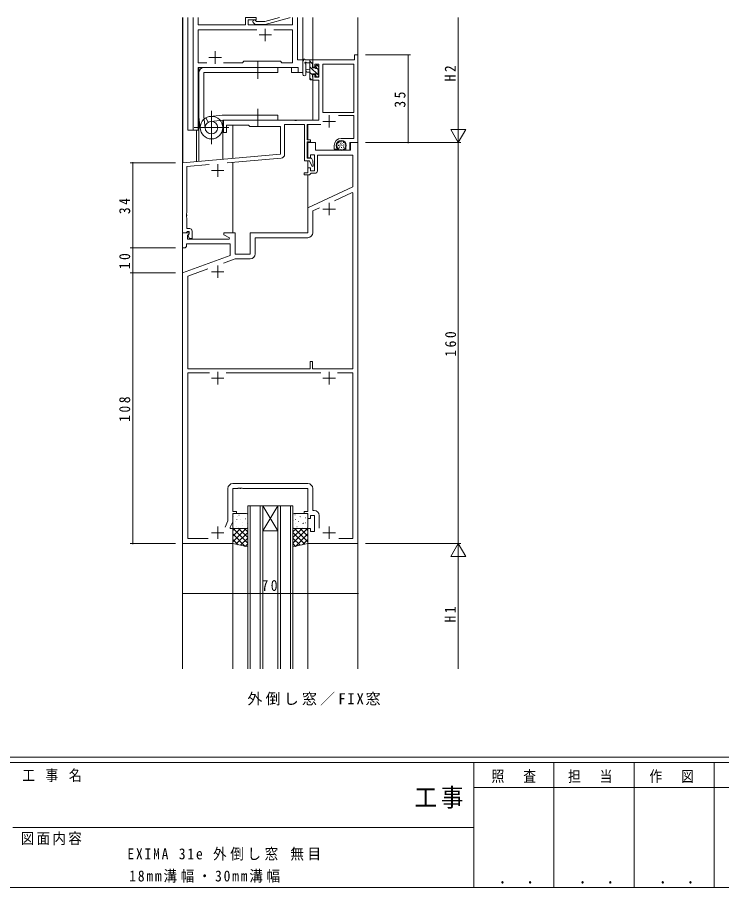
# Model space of a CAD drawing. Units: millimetres, scale not verified. Extents: x -567 to 567, y -403 to 403.
# Drawn here: x -8.9 to 272.2, y -403 to -55.6 of the extents above; entities that cross this region are included whole.
import ezdxf

# ---------------------------------------------------------------- set-up
doc = ezdxf.new("R2010")
doc.units = ezdxf.units.MM
doc.header["$LTSCALE"] = 2
for name, color, linetype, lineweight in [('0-1_YKK_ZWAK', 7, 'Continuous', 18), ('0-3_YKK_11', 7, 'Continuous', 18), ('0-4_YKK_12', 2, 'Continuous', 18), ('0-5_YKK_13', 4, 'Continuous', 18), ('0-6_YKK_D', 6, 'Continuous', 18)]:
    doc.layers.add(name, color=color, linetype=linetype, lineweight=lineweight)
doc.layers.add('0-2_USER1', color=7, linetype='Continuous')
doc.styles.add('ＭＳ ゴシック', font='')
doc.styles.get('ＭＳ ゴシック').set_extended_font_data('MS Gothic')

msp = doc.modelspace()

# ---------------------------------------------------------------- linework, layer by layer
at = {"layer": '0-1_YKK_ZWAK'}
for p, q in [((537.274, -351), (-562.726, -351)), ((483.274, -353), (-562.726, -353)), ((173.274, -353), (173.274, -403)), ((205.274, -353), (205.274, -403)), ((237.274, -353), (237.274, -403)), ((269.274, -353), (269.274, -403)), ((270.68, -362.999), (173.274, -362.999)), ((270.68, -362.999), (299.274, -362.999)), ((-10.726, -378.999), (173.274, -378.999)), ((-562.726, -403), (483.274, -403))]:
    msp.add_line(p, q, dxfattribs=at)
at = {"layer": '0-3_YKK_11'}
for p, q in [((61.274, -100.643), (61.274, -55.642)), ((63.204, -55.642), (63.204, -58.643)), ((63.204, -58.643), (82.174, -58.643)), ((82.174, -55.643), (86.374, -55.643)), ((82.174, -58.643), (82.174, -55.643)), ((83.174, -56.643), (83.174, -58.643)), ((86.374, -56.643), (83.174, -56.643)), ((83.174, -58.643), (100.944, -58.643)), ((86.025, -58.443), (85.25, -57.667)), ((89.971, -58.443), (86.025, -58.443)), ((86.098, -56.818), (86.523, -57.243)), ((86.374, -55.643), (86.374, -56.643)), ((86.523, -57.243), (89.813, -57.243)), ((89.813, -57.243), (95.787, -55.642)), ((99.703, -55.835), (89.971, -58.443)), ((99.981, -55.642), (99.703, -55.835)), ((100.944, -58.643), (100.944, -55.642)), ((102.874, -55.642), (102.874, -72.643)), ((63.204, -60.573), (63.204, -73.713)), ((86.724, -60.573), (63.204, -60.573)), ((90.074, -60.143), (90.074, -65.143)), ((100.944, -60.573), (93.424, -60.573)), ((100.944, -73.713), (100.944, -60.573)), ((87.574, -62.643), (92.574, -62.643)), ((70.074, -69.143), (70.074, -74.143)), ((67.574, -71.643), (72.574, -71.643)), ((102.874, -72.643), (105.074, -72.643)), ((105.074, -72.643), (105.074, -77.643)), ((109.074, -72.642), (109.074, -75.442)), ((125.674, -72.642), (109.074, -72.642)), ((125.674, -70.642), (125.674, -72.642)), ((127.074, -70.642), (125.674, -70.642)), ((127.074, -105.642), (127.074, -70.642)), ((63.204, -73.713), (66.724, -73.713)), ((63.204, -75.643), (63.204, -100.643)), ((103.144, -75.643), (63.204, -75.643)), ((73.424, -73.713), (80.904, -73.713)), ((80.904, -73.713), (81.474, -73.143)), ((81.474, -73.143), (96.074, -73.143)), ((96.074, -73.143), (96.644, -73.713)), ((96.644, -73.713), (100.944, -73.713)), ((103.144, -77.643), (103.144, -75.643)), ((109.074, -75.442), (109.874, -75.442)), ((109.874, -74.272), (111.374, -74.272)), ((109.874, -75.442), (109.874, -74.272)), ((111.374, -74.272), (111.374, -79.542)), ((113.004, -74.272), (113.004, -93.642)), ((125.444, -74.272), (113.004, -74.272)), ((113.004, -74.272), (113.004, -93.642)), ((125.444, -93.642), (125.444, -74.272)), ((105.074, -77.643), (103.144, -77.643)), ((109.074, -78.442), (109.074, -80.742)), ((109.874, -78.442), (109.074, -78.442)), ((109.874, -79.542), (109.874, -78.442)), ((111.374, -79.542), (109.874, -79.542)), ((109.074, -80.742), (111.374, -80.742)), ((111.374, -80.742), (111.374, -96.642)), ((113.004, -93.642), (125.444, -93.642)), ((73.374, -96.642), (73.374, -101.642)), ((101.616, -96.642), (73.374, -96.642)), ((101.799, -96.762), (101.616, -96.642)), ((102.349, -96.762), (101.799, -96.762)), ((102.532, -96.642), (102.349, -96.762)), ((111.374, -96.642), (102.532, -96.642)), ((113.074, -97.142), (118.074, -97.142)), ((115.574, -94.642), (115.574, -99.642)), ((119.282, -94.842), (125.444, -94.842)), ((125.444, -94.842), (125.444, -103.942)), ((63.204, -100.643), (61.274, -100.643)), ((74.574, -98.642), (83.374, -98.642)), ((74.574, -101.642), (74.574, -98.642)), ((83.374, -98.642), (83.874, -99.142)), ((83.874, -99.142), (96.074, -99.142)), ((96.074, -99.142), (96.074, -110.23)), ((97.774, -98.342), (105.774, -98.342)), ((97.774, -110.343), (97.774, -98.342)), ((105.774, -98.342), (105.774, -112.842)), ((106.774, -98.342), (112.288, -98.342)), ((106.774, -104.542), (106.774, -98.342)), ((73.374, -101.642), (74.574, -101.642)), ((125.444, -103.942), (120.374, -103.942)), ((108.074, -104.542), (106.774, -104.542)), ((106.774, -105.342), (108.074, -105.342)), ((106.774, -111.842), (106.774, -105.342)), ((107.074, -105.642), (107.074, -111.642)), ((110.074, -105.642), (107.074, -105.642)), ((108.074, -105.342), (108.074, -104.542)), ((110.074, -108.642), (110.074, -105.642)), ((117.574, -106.742), (117.574, -108.242)), ((118.574, -107.003), (118.574, -106.742)), ((122.174, -106.742), (122.174, -108.642)), ((123.874, -105.642), (127.074, -105.642)), ((123.874, -108.642), (123.874, -105.642)), ((124.074, -105.642), (124.074, -108.642)), ((127.074, -105.642), (124.074, -105.642)), ((127.074, -265.642), (127.074, -105.642)), ((96.074, -110.23), (57.074, -113.642)), ((108.074, -110.442), (109.674, -110.442)), ((108.074, -111.642), (108.074, -110.442)), ((109.674, -110.442), (109.674, -116.842)), ((124.074, -108.642), (110.074, -108.642)), ((110.874, -110.642), (125.074, -110.642)), ((110.874, -116.842), (110.874, -110.642)), ((117.574, -108.242), (118.85, -108.242)), ((118.85, -108.242), (119.01, -107.854)), ((119.01, -107.854), (118.867, -107.711)), ((122.174, -108.642), (123.874, -108.642)), ((125.074, -110.642), (125.074, -123.248)), ((57.074, -113.642), (57.074, -141.642)), ((58.704, -115.135), (67.671, -114.351)), ((71.074, -114.242), (71.074, -119.242)), ((74.825, -113.725), (96.405, -111.837)), ((105.774, -112.842), (107.727, -112.842)), ((108.516, -111.842), (106.774, -111.842)), ((107.074, -111.642), (108.074, -111.642)), ((107.727, -112.842), (108.807, -115.157)), ((108.982, -112.842), (108.516, -111.842)), ((109.176, -115.059), (108.982, -112.842)), ((58.704, -133.684), (58.704, -115.135)), ((68.574, -116.742), (73.574, -116.742)), ((105.574, -117.642), (105.574, -118.442)), ((107.074, -117.642), (105.574, -117.642)), ((107.074, -115.642), (107.074, -117.642)), ((108.074, -115.642), (107.074, -115.642)), ((108.074, -116.842), (108.074, -115.642)), ((109.674, -116.842), (108.074, -116.842)), ((108.074, -118.142), (108.374, -117.842)), ((108.374, -117.842), (109.874, -117.842)), ((108.807, -115.157), (109.176, -115.059)), ((105.574, -118.442), (107.774, -118.442)), ((107.774, -118.442), (108.074, -118.142)), ((125.074, -123.248), (107.074, -131.642)), ((117.697, -128.818), (124.796, -125.507)), ((117.697, -128.818), (124.796, -125.507)), ((124.796, -125.507), (125.074, -125.684)), ((125.074, -125.684), (125.074, -195.942)), ((107.074, -131.642), (107.074, -141.642)), ((109.004, -132.871), (111.663, -131.631)), ((115.574, -129.642), (115.574, -134.642)), ((58.584, -133.867), (58.704, -133.684)), ((58.584, -134.417), (58.584, -133.867)), ((58.704, -134.6), (58.584, -134.417)), ((58.584, -134.867), (58.704, -134.684)), ((58.584, -135.417), (58.584, -134.867)), ((58.704, -135.6), (58.584, -135.417)), ((58.704, -134.684), (58.704, -134.6)), ((109.004, -141.572), (109.004, -132.871)), ((113.074, -132.142), (118.074, -132.142)), ((58.704, -139.942), (58.704, -135.6)), ((57.074, -141.642), (58.404, -141.642)), ((57.074, -141.642), (57.074, -147.642)), ((59.55, -141.642), (57.074, -141.642)), ((58.404, -141.642), (58.704, -141.342)), ((59.874, -139.942), (58.704, -139.942)), ((58.704, -141.342), (58.904, -141.142)), ((58.904, -141.142), (59.674, -141.142)), ((59.004, -142.736), (59.71, -142.03)), ((59.674, -142.042), (59.074, -142.642)), ((59.71, -142.03), (59.55, -141.642)), ((59.674, -141.142), (59.674, -142.042)), ((60.874, -143.942), (60.874, -140.942)), ((73.574, -141.642), (73.574, -142.442)), ((78.074, -141.642), (73.574, -141.642)), ((78.074, -150.142), (78.074, -141.642)), ((84.074, -141.642), (84.074, -150.142)), ((107.074, -141.642), (84.074, -141.642)), ((59.004, -144.142), (59.004, -142.736)), ((75.618, -144.142), (59.004, -144.142)), ((59.074, -142.642), (59.825, -143.942)), ((59.825, -143.942), (60.874, -143.942)), ((73.574, -142.442), (75.739, -143.692)), ((75.739, -143.692), (75.618, -144.142)), ((86.004, -143.572), (107.004, -143.572)), ((86.004, -150.072), (86.004, -143.572)), ((57.074, -147.642), (58.074, -147.642)), ((58.074, -147.642), (58.574, -147.142)), ((58.574, -146.072), (76.074, -146.072)), ((58.574, -147.142), (58.574, -146.072)), ((76.074, -146.072), (76.074, -150.726)), ((76.074, -150.726), (57.074, -157.642)), ((73.408, -153.751), (78.02, -152.072)), ((78.02, -152.072), (84.004, -152.072)), ((84.074, -150.142), (78.074, -150.142)), ((59.074, -158.968), (67.106, -156.044)), ((71.074, -154.642), (71.074, -159.642)), ((57.074, -157.642), (57.074, -265.642)), ((59.074, -195.942), (59.074, -158.968)), ((68.574, -157.142), (73.574, -157.142)), ((107.974, -192.942), (107.974, -195.942)), ((108.974, -192.942), (107.974, -192.942)), ((108.974, -195.942), (108.974, -192.942)), ((107.974, -195.942), (59.074, -195.942)), ((59.074, -197.572), (67.724, -197.572)), ((59.074, -263.642), (59.074, -197.572)), ((71.074, -197.142), (71.074, -202.142)), ((74.424, -197.572), (112.224, -197.572)), ((125.074, -195.942), (108.974, -195.942)), ((115.574, -197.142), (115.574, -202.142)), ((118.924, -197.572), (125.074, -197.572)), ((118.924, -197.572), (125.074, -197.572)), ((125.074, -197.572), (125.074, -263.642)), ((68.574, -199.642), (73.574, -199.642)), ((113.074, -199.642), (118.074, -199.642)), ((107.004, -241.712), (77.144, -241.712)), ((75.144, -243.712), (75.144, -256.569)), ((77.074, -243.642), (79.116, -243.642)), ((77.074, -252.842), (77.074, -243.642)), ((79.116, -243.642), (79.299, -243.522)), ((79.299, -243.522), (79.849, -243.522)), ((79.849, -243.522), (80.032, -243.642)), ((80.032, -243.642), (80.116, -243.642)), ((80.116, -243.642), (80.299, -243.522)), ((80.299, -243.522), (80.849, -243.522)), ((80.849, -243.522), (81.032, -243.642)), ((81.032, -243.642), (107.074, -243.642)), ((107.074, -243.642), (107.074, -252.842)), ((109.004, -252.512), (109.004, -243.712)), ((78.574, -252.842), (77.074, -252.842)), ((78.574, -253.642), (78.574, -252.842)), ((105.574, -252.842), (105.574, -253.642)), ((107.074, -252.842), (105.574, -252.842)), ((109.604, -252.512), (109.004, -252.512)), ((75.144, -256.569), (73.979, -259.069)), ((76.074, -259.142), (77.074, -256.997)), ((77.074, -253.642), (78.574, -253.642)), ((77.074, -256.997), (77.074, -253.642)), ((105.574, -253.642), (107.074, -253.642)), ((107.074, -253.642), (107.074, -255.642)), ((107.074, -255.642), (108.074, -255.642)), ((108.074, -254.442), (109.674, -254.442)), ((108.074, -255.642), (108.074, -254.442)), ((109.674, -254.442), (109.674, -260.842)), ((111.604, -259.542), (111.604, -254.512)), ((71.074, -258.842), (71.074, -263.842)), ((76.074, -259.642), (76.074, -259.142)), ((77.074, -259.642), (76.074, -259.642)), ((77.074, -265.642), (77.074, -259.642)), ((107.074, -259.642), (107.074, -265.642)), ((108.074, -259.642), (107.074, -259.642)), ((108.074, -260.842), (108.074, -259.642)), ((115.574, -258.842), (115.574, -263.842)), ((67.233, -263.642), (59.074, -263.642)), ((68.574, -261.342), (73.574, -261.342)), ((109.674, -260.842), (108.074, -260.842)), ((113.074, -261.342), (118.074, -261.342)), ((125.074, -263.642), (119.415, -263.642)), ((57.074, -265.642), (77.074, -265.642)), ((107.074, -265.642), (127.074, -265.642))]:
    msp.add_line(p, q, dxfattribs=at)
for centre, radius, start, end in [((85.674, -57.243), 0.6, 45, 225), ((120.374, -106.742), 2.8, 90.00001, 179.99999), ((120.374, -106.742), 1.8, 359.99999, 180.00001), ((119.574, -107.003), 1, 179.99998, 224.99997), ((96.274, -110.343), 1.5, 275, 0.00001), ((109.874, -116.842), 1, 270.00001, 359.99999), ((59.874, -140.942), 1, 0.00001, 89.99999), ((107.004, -141.572), 2, 270.00001, 359.99999), ((84.004, -150.072), 2, 270.00001, 359.99999), ((77.144, -243.712), 2, 90.00001, 179.99999), ((107.004, -243.712), 2, 0.00001, 89.99999), ((109.604, -254.512), 2, 0.00001, 89.99999)]:
    msp.add_arc(centre, radius, start, end, dxfattribs=at)
at = {"layer": '0-4_YKK_12'}
for p, q in [((57.074, -315.642), (57.074, -55.642)), ((57.174, -113.693), (57.174, -55.642)), ((59.074, -100.643), (59.074, -55.642)), ((105.074, -77.643), (105.074, -55.642)), ((109.074, -72.643), (109.074, -55.642)), ((127.074, -315.642), (127.074, -55.642)), ((109.074, -70.5), (109.074, -75.742)), ((63.274, -75.643), (100.574, -75.643)), ((63.274, -100.643), (63.274, -75.643)), ((63.574, -113.073), (63.574, -75.643)), ((100.574, -75.643), (100.574, -77.643)), ((100.574, -77.643), (105.074, -77.643)), ((109.074, -78.142), (109.074, -96.643)), ((109.074, -96.643), (73.174, -96.643)), ((73.174, -112.233), (73.174, -96.643)), ((63.274, -100.643), (59.074, -100.643)), ((62.574, -113.161), (62.574, -100.643)), ((77.074, -111.892), (77.074, -98.642)), ((107.072, -98.342), (107.072, -104.542)), ((107.072, -105.342), (107.072, -111.842)), ((77.074, -141.642), (77.074, -113.528)), ((107.072, -112.842), (107.072, -117.373)), ((107.072, -118.442), (107.072, -141.642)), ((83.074, -250.642), (89.074, -250.642)), ((83.074, -315.642), (83.074, -250.642)), ((84.074, -250.642), (84.074, -315.642)), ((88.074, -315.642), (88.074, -250.642)), ((89.074, -250.642), (95.074, -260.642)), ((95.074, -250.642), (89.074, -260.642)), ((95.074, -250.642), (89.074, -250.642)), ((89.074, -250.642), (89.074, -315.642)), ((95.074, -250.642), (101.074, -250.642)), ((95.074, -315.642), (95.074, -250.642)), ((96.074, -250.642), (96.074, -315.642)), ((100.074, -315.642), (100.074, -250.642)), ((101.074, -250.642), (101.074, -315.642)), ((95.074, -260.642), (89.074, -260.642)), ((77.076, -315.642), (77.076, -265.642)), ((107.074, -315.642), (107.074, -265.642))]:
    msp.add_line(p, q, dxfattribs=at)
at = {"layer": '0-5_YKK_13'}
for p, q in [((108.774, -72.642), (106.094, -72.642)), ((107.874, -72.642), (107.874, -80.242)), ((109.074, -73.542), (109.074, -72.942)), ((95.078, -75.643), (65.578, -75.643)), ((87.074, -73.143), (87.074, -80.143)), ((95.078, -77.643), (95.078, -75.643)), ((105.074, -78.37), (105.074, -73.208)), ((106.274, -78.37), (106.277, -74.409)), ((106.694, -73.842), (107.874, -73.842)), ((107.874, -76.342), (106.73, -76.444)), ((108.874, -74.118), (107.874, -73.118)), ((111.374, -78.863), (107.874, -75.363)), ((108.874, -75.742), (108.874, -73.742)), ((109.813, -75.742), (108.874, -75.742)), ((110.274, -74.942), (110.274, -75.281)), ((111.174, -76.418), (110.523, -75.766)), ((111.286, -75.23), (110.786, -74.73)), ((111.174, -78.342), (111.174, -76.242)), ((111.374, -76.042), (111.374, -75.442)), ((63.578, -77.643), (63.578, -95.142)), ((65.578, -95.143), (65.578, -77.643)), ((95.078, -77.643), (65.578, -77.643)), ((107.874, -77.542), (106.73, -77.44)), ((108.874, -78.608), (107.874, -77.608)), ((108.563, -80.542), (107.874, -79.853)), ((108.874, -78.142), (110.274, -78.142)), ((108.874, -79.442), (108.874, -78.142)), ((109.074, -80.242), (109.074, -79.642)), ((110.274, -78.142), (110.274, -79.042)), ((110.574, -79.342), (111.074, -79.342)), ((111.374, -79.042), (111.374, -78.542)), ((108.174, -80.542), (108.774, -80.542)), ((68.578, -106.291), (68.578, -92.994)), ((68.578, -106.143), (68.578, -93.143)), ((87.074, -99.143), (87.074, -92.143)), ((63.59, -95.357), (64.104, -100.125)), ((66.066, -99.9), (65.578, -95.143)), ((66.285, -95.771), (67.292, -97.47)), ((72.864, -94.654), (68.096, -95.169)), ((72.864, -94.654), (68.096, -95.169)), ((73.078, -96.643), (68.321, -97.131)), ((73.078, -94.643), (95.074, -94.643)), ((73.078, -96.643), (95.074, -96.643)), ((95.074, -96.643), (95.074, -94.643)), ((61.649, -99.643), (75.508, -99.643)), ((75.078, -99.643), (62.078, -99.643)), ((118.65, -106.379), (118.65, -106.579)), ((118.811, -107.138), (118.811, -107.338)), ((119.202, -106.057), (119.202, -106.257)), ((119.271, -106.655), (119.271, -106.855)), ((119.455, -105.505), (119.455, -105.705)), ((119.754, -107.621), (119.754, -107.821)), ((119.8, -106.517), (119.8, -106.717)), ((119.846, -107.115), (119.846, -107.315)), ((119.915, -105.183), (119.915, -105.383)), ((120.076, -105.804), (120.076, -106.004)), ((120.329, -106.402), (120.329, -106.602)), ((120.49, -107.506), (120.49, -107.706)), ((120.536, -105.298), (120.536, -105.498)), ((120.697, -106.747), (120.697, -106.947)), ((120.789, -105.942), (120.789, -106.142)), ((121.272, -105.482), (121.272, -105.682)), ((121.318, -107.345), (121.318, -107.545)), ((121.364, -106.793), (121.364, -106.993)), ((121.41, -106.218), (121.41, -106.418)), ((121.824, -107.621), (121.824, -107.821)), ((122.031, -106.954), (122.031, -107.154)), ((122.1, -106.241), (122.1, -106.441)), ((119.317, -107.759), (119.317, -107.959)), ((119.915, -108.196), (119.915, -108.396)), ((120.467, -108.38), (120.467, -108.58)), ((121.18, -108.15), (121.18, -108.35)), ((77.074, -254.143), (77.074, -259.143)), ((77.259, -256.97), (77.266, -256.978)), ((77.472, -254.771), (77.516, -254.795)), ((82.572, -253.643), (77.574, -253.643)), ((78.115, -256.963), (78.159, -256.987)), ((78.672, -255.977), (78.719, -256.065)), ((79.078, -254.987), (79.085, -254.995)), ((79.549, -254.339), (79.593, -254.363)), ((80.14, -256.229), (80.184, -256.253)), ((82.217, -255.796), (82.261, -255.82)), ((83.072, -259.143), (83.072, -254.143)), ((101.074, -254.142), (101.074, -259.142)), ((101.275, -256.397), (101.319, -256.373)), ((106.574, -253.642), (101.574, -253.642)), ((101.918, -254.206), (101.962, -254.182)), ((102.11, -256.15), (102.157, -256.062)), ((103.352, -256.83), (103.396, -256.806)), ((103.943, -254.94), (103.987, -254.916)), ((104.257, -255.36), (104.263, -255.352)), ((106.019, -255.372), (106.063, -255.348)), ((107.074, -259.142), (107.074, -254.142)), ((77.074, -259.643), (83.072, -259.643)), ((77.074, -265.643), (77.074, -259.643)), ((77.074, -264.977), (82.408, -259.643)), ((77.074, -262.732), (80.163, -259.643)), ((77.074, -260.487), (77.918, -259.643)), ((83.072, -265.543), (77.172, -259.643)), ((77.574, -259.643), (82.572, -259.643)), ((78.707, -258.853), (78.751, -258.877)), ((79.234, -259.175), (79.241, -259.182)), ((83.072, -263.298), (79.417, -259.643)), ((80.783, -258.42), (80.827, -258.444)), ((81.02, -257.155), (81.027, -257.163)), ((83.072, -261.053), (81.662, -259.643)), ((82.808, -257.686), (82.852, -257.71)), ((83.072, -259.643), (83.072, -267.034)), ((101.074, -259.642), (101.074, -267.033)), ((107.074, -259.642), (101.074, -259.642)), ((101.074, -265.544), (106.976, -259.642)), ((101.074, -263.299), (104.731, -259.642)), ((101.074, -261.054), (102.486, -259.642)), ((101.574, -259.642), (106.574, -259.642)), ((107.074, -264.976), (101.74, -259.642)), ((102.282, -257.564), (102.288, -257.557)), ((102.709, -259.021), (102.752, -258.997)), ((107.074, -262.731), (103.985, -259.642)), ((104.101, -259.547), (104.108, -259.54)), ((104.785, -259.454), (104.829, -259.43)), ((105, -257.675), (105.046, -257.586)), ((105.376, -257.564), (105.42, -257.54)), ((106.043, -257.38), (106.049, -257.372)), ((107.074, -260.486), (106.23, -259.642)), ((107.074, -265.642), (107.074, -259.642)), ((82.09, -266.806), (77.074, -261.79)), ((78.356, -265.94), (83.072, -261.224)), ((80.179, -266.363), (83.072, -263.469)), ((105.792, -265.939), (101.074, -261.221)), ((103.969, -266.362), (101.074, -263.466)), ((102.058, -266.805), (107.074, -261.789)), ((79.167, -266.128), (77.074, -264.035)), ((83.072, -267.034), (77.074, -265.643)), ((82.001, -266.785), (83.072, -265.714)), ((101.074, -267.033), (107.074, -265.642)), ((102.147, -266.784), (101.074, -265.711)), ((104.981, -266.127), (107.074, -264.034))]:
    msp.add_line(p, q, dxfattribs=at)
for centre, radius in [((68.578, -99.643), 4.5), ((68.578, -99.643), 2.525), ((120.374, -106.741), 2)]:
    msp.add_circle(centre, radius, dxfattribs=at)
for centre, radius, start, end in [((104.984, -72.752), 0.3, 310.52878, 10.52878), ((105.574, -72.642), 0.3, 30, 190.52878), ((106.094, -72.342), 0.3, 210, 270), ((108.774, -72.942), 0.3, 0, 90), ((65.578, -77.643), 2, 90, 180), ((105.374, -73.208), 0.3, 130.52878, 180), ((106.174, -73.842), 0.3, 30, 250.81024), ((105.977, -74.409), 0.3, 359.95977, 70.81024), ((106.694, -73.542), 0.3, 210, 270), ((108.874, -73.542), 0.2, 270, 0), ((109.813, -76.042), 0.3, 33.05573, 90), ((110.274, -75.742), 0.25, 213.05573, 56.94427), ((110.574, -74.942), 0.3, 45, 180), ((110.574, -75.281), 0.3, 180, 236.94427), ((111.174, -76.042), 0.2, 270, 0), ((111.074, -75.442), 0.3, 0, 45), ((105.674, -78.369), 0.6, 179.95977, 359.95977), ((106.774, -76.942), 0.5, 95.09207, 264.90793), ((108.874, -79.642), 0.2, 0, 90), ((110.574, -79.042), 0.3, 180, 270), ((111.074, -79.042), 0.3, 270, 0), ((111.174, -78.542), 0.2, 0, 90), ((108.174, -80.242), 0.3, 180, 270), ((108.774, -80.242), 0.3, 270, 0), ((65.578, -95.143), 2, 179.99075, 186.15767), ((73.078, -96.643), 2, 90.00003, 96.15771), ((77.574, -254.143), 0.5, 90, 180), ((82.572, -254.143), 0.5, 0, 90), ((101.574, -254.142), 0.5, 90, 180), ((106.574, -254.142), 0.5, 0, 90), ((77.574, -259.143), 0.5, 180, 270), ((82.572, -259.143), 0.5, 270, 0), ((101.574, -259.142), 0.5, 180, 270), ((106.574, -259.142), 0.5, 270, 0)]:
    msp.add_arc(centre, radius, start, end, dxfattribs=at)
at = {"layer": '0-6_YKK_D'}
for p, q in [((167.074, -55.642), (167.074, -99.642)), ((130.074, -70.642), (148.074, -70.642)), ((147.074, -105.642), (147.074, -70.642)), ((167.074, -105.642), (167.074, -95.25)), ((170.074, -100.446), (164.074, -100.446)), ((167.074, -105.642), (164.074, -100.446)), ((167.074, -105.642), (170.074, -100.446)), ((130.074, -105.642), (148.074, -105.642)), ((130.074, -105.642), (168.074, -105.642)), ((130.074, -105.642), (168.074, -105.642)), ((167.074, -105.642), (167.074, -265.642)), ((54.174, -113.642), (36.174, -113.642)), ((37.174, -113.642), (37.174, -147.642)), ((54.174, -147.642), (36.174, -147.642)), ((54.174, -147.642), (36.174, -147.642)), ((37.174, -147.642), (37.174, -157.642)), ((54.174, -157.642), (36.174, -157.642)), ((54.174, -157.642), (36.174, -157.642)), ((37.174, -157.642), (37.174, -265.642)), ((54.174, -265.642), (36.174, -265.642)), ((130.074, -265.642), (168.074, -265.642)), ((130.074, -265.642), (168.074, -265.642)), ((167.074, -265.642), (164.074, -270.838)), ((167.074, -265.642), (167.074, -276.034)), ((167.074, -265.642), (170.074, -270.838)), ((127.074, -267.642), (127.074, -286.642)), ((164.074, -270.838), (170.074, -270.838)), ((167.074, -271.642), (167.074, -315.642)), ((127.074, -285.642), (57.074, -285.642))]:
    msp.add_line(p, q, dxfattribs=at)
for centre, start, end in [((147.074, -70.642), 90, 270), ((147.074, -70.642), 270, 90), ((147.074, -105.642), 90, 270), ((147.074, -105.642), 270, 90), ((37.174, -113.642), 90, 270), ((37.174, -113.642), 270, 90), ((37.174, -147.642), 90, 270), ((37.174, -147.642), 90, 270), ((37.174, -147.642), 270, 90), ((37.174, -147.642), 270, 90), ((37.174, -157.642), 90, 270), ((37.174, -157.642), 90, 270), ((37.174, -157.642), 270, 90), ((37.174, -157.642), 270, 90), ((37.174, -265.642), 90, 270), ((37.174, -265.642), 270, 90), ((57.074, -285.642), 0, 180), ((57.074, -285.642), 180, 0), ((127.074, -285.642), 0, 180), ((127.074, -285.642), 180, 0)]:
    msp.add_arc(centre, 0.106, start, end, dxfattribs=at)

# ---------------------------------------------------------------- texts
at = {"layer": '0-1_YKK_ZWAK', "attachment_point": 7, "style": 'ＭＳ ゴシック'}
for s, insert, char_height in [('\\T1.22;\\W0.85;工\\~事\\~名', (-6.994, -360.904), 4.399), ('\\T1.24;\\W0.85;照\\~\\~査', (180.401, -361.258), 4.399), ('\\T1.24;\\W0.85;担\\~\\~当', (210.923, -361.258), 4.399), ('\\T1.24;\\W0.85;作\\~\\~図', (243.445, -361.232), 4.399), ('\\T1.17;\\W0.9;工事', (149.605, -371.509), 7.331), ('\\T1.17;\\W0.9;図面内容', (-7.558, -386.069), 4.399), ('\\T1.24;\\W0.85;\\~．\\~．', (179.638, -401.494), 5.132), ('\\T1.24;\\W0.85;\\~．\\~．', (211.638, -401.494), 5.132), ('\\T1.24;\\W0.85;\\~．\\~．', (243.638, -401.494), 5.132)]:
    msp.add_mtext(s, dxfattribs=dict(at, insert=insert, char_height=char_height))
at = {"layer": '0-2_USER1', "char_height": 4.399, "attachment_point": 7, "style": 'ＭＳ ゴシック'}
for s, insert in [('\\T1.21;外倒し窓／FIX窓', (82.908, -330.324)), ('\\T1.27;\\W0.9;EXIMA\\~31e\\~外倒し窓\\~無目', (35.013, -392.213)), ('\\T1.27;\\W0.9;18mm溝幅・30mm溝幅', (35.755, -401.035))]:
    msp.add_mtext(s, dxfattribs=dict(at, insert=insert))
at = {"layer": '0-6_YKK_D', "color": 7, "char_height": 4.399, "attachment_point": 7, "rotation": 90, "style": 'ＭＳ ゴシック'}
for s, insert in [('\\T1.37;\\W0.9;H2', (166.074, -81.162)), ('\\T1.37;\\W0.9;35', (146.074, -91.662)), ('\\T1.37;\\W0.9;34', (36.174, -134.162)), ('\\T1.37;\\W0.9;10', (36.174, -156.162)), ('\\T1.38;\\W0.9;160', (166.274, -191.082)), ('\\T1.38;\\W0.9;108', (36.174, -217.082)), ('\\T1.37;\\W0.9;H1', (166.074, -297.162))]:
    msp.add_mtext(s, dxfattribs=dict(at, insert=insert))
at = {"layer": '0-6_YKK_D', "color": 7, "insert": (88.554, -284.642), "char_height": 4.399, "attachment_point": 7, "style": 'ＭＳ ゴシック'}
msp.add_mtext('\\T1.37;\\W0.9;70', dxfattribs=at)

doc.saveas('drawing.dxf')
